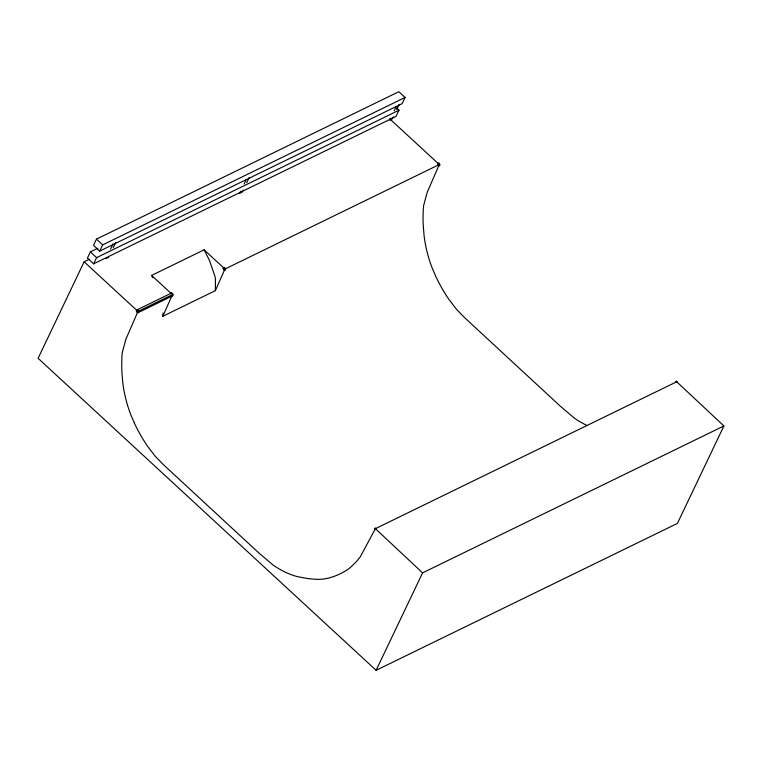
<?xml version="1.0" encoding="UTF-8"?>
<svg xmlns="http://www.w3.org/2000/svg" width="762" height="762" viewBox="0 0 762 762"><rect width="100%" height="100%" fill="white"/><g stroke="black" fill="none" stroke-linecap="round" stroke-linejoin="round"><path stroke-width="1.14" d="M163.068 313.001L162.83 316.278L215.351 290.655L224.952 269.053L439.283 164.554L427.225 192.253L423.72 205.159A62.798 43.958 64 0 0 423.224 209.769L423.034 219.189A159.972 111.985 64 0 0 423.281 226.162L424.11 235.81A104.251 72.981 64 0 0 427.482 253.508L428.635 257.661A90.164 63.113 64 0 0 432.149 267.91L435.673 276.139A114.348 80.048 64 0 0 448.999 299.495L456.371 309.162L464.715 317.754L560.137 406.032L574.281 418.052A70.637 49.454 64 0 0 578.615 420.957L584.683 424.339A96.031 67.218 64 0 0 587.369 425.625M215.351 290.655L215.446 279.378A28.508 19.955 64 0 0 214.951 276.339L209.798 261.395A102.041 71.428 64 0 0 207.988 257.442L204.121 249.822L151.6 275.425L152.838 277.759M162.83 316.278L172.441 294.656L137.97 311.458L125.911 339.157L122.406 352.063A62.798 43.958 64 0 0 121.91 356.673L121.73 366.093A159.972 111.985 64 0 0 121.968 373.066L122.796 382.715A104.251 72.981 64 0 0 126.168 400.412L127.321 404.574A90.164 63.113 64 0 0 130.835 414.814L134.36 423.043M89.487 259.175L84.144 261.776L38.1 358.311L376.114 670.303L677.418 523.399L723.9 425.958L676.704 381.762L375.39 528.666L360.312 556.765A124.587 87.211 64 0 1 355.673 562.394L350.482 567.385A82.753 57.931 64 0 1 346.615 570.233C336.728 576.377 325.107 580.53 313.315 579.082A169.755 118.834 64 0 1 307.848 578.577L297.704 576.71A90.164 63.113 64 0 1 291.732 574.853A96.031 67.218 64 0 1 283.369 571.243L277.301 567.861A70.637 49.454 64 0 1 272.977 564.956L258.823 552.936L163.401 464.658L155.067 456.067L147.685 446.399A114.348 80.048 64 0 1 134.35 423.053M97.85 248.241L90.373 251.889L87.411 258.089L93.64 263.843L396.03 116.415L398.993 110.214L396.65 108.052M96.46 239.125L93.497 245.326L99.736 251.079L402.117 103.651L405.079 97.45L398.85 91.697L96.46 239.125L102.689 244.878L405.079 97.45M93.64 263.843L96.603 257.642L398.993 110.214M99.736 251.079L102.689 244.878M110.585 249.069L113.062 243.869M113.176 247.802L115.662 242.602M240.64 191.252L239.649 193.329L242.24 192.062L243.23 189.986M244.107 183.966L246.097 179.813M246.707 182.709L249.184 177.508M390.687 118.091L389.696 120.167L392.297 118.91L393.287 116.824M394.164 110.814L396.145 106.651M396.754 109.547L399.24 104.346M376.114 670.303L422.586 572.862L723.9 425.958M106.118 258.432L108.718 257.165M136.96 309.886L171.45 293.075M138.151 312.62A1.495 1.048 64 0 0 138.027 310.229A1.495 1.048 64 0 0 136.379 310.963A1.495 1.048 64 0 0 138.151 312.62L172.564 295.837M389.801 118.882L438.417 163.754M204.121 249.822L224.952 269.053M151.6 275.425L171.136 293.456M90.373 251.889L96.603 257.642M84.144 261.776L137.97 311.458M375.39 528.666L422.586 572.862M170.869 293.884A1.495 1.048 64 0 1 172.183 293.17A1.495 1.048 64 0 1 173.136 295.084A1.495 1.048 64 0 1 171.774 295.713M437.521 164.24A1.562 1.095 64 0 1 438.664 162.982A1.562 1.095 64 0 1 439.893 164.963A1.562 1.095 64 0 1 438.426 165.706M374.752 528.476C376.009 531.257 376.037 526.494 374.752 528.476M676.084 381.562C677.408 384.334 677.256 379.543 676.084 381.562M223.19 268.615A1.562 1.095 64 0 0 225.057 270.31A1.562 1.095 64 0 0 224.885 267.795A1.562 1.095 64 0 0 223.19 268.615"/></g></svg>
